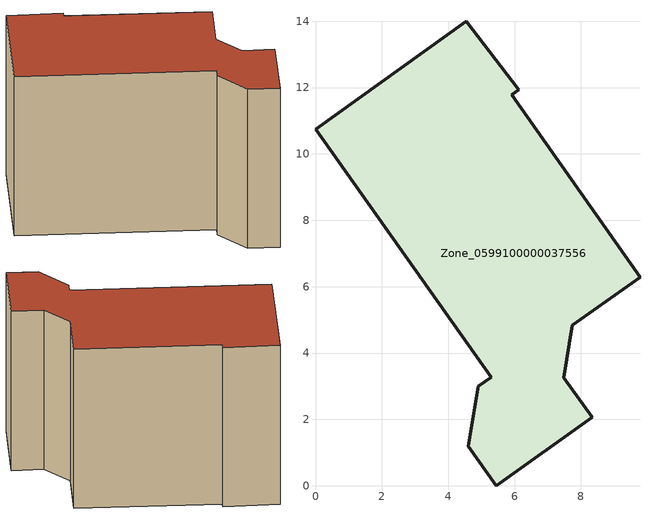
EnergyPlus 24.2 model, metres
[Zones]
Zone_0599100000037556
 floor ground (C_G): 5.91,11.78 9.78,6.29 7.74,4.84 7.48,3.26 8.34,2.07 5.45,0 4.6,1.19 4.91,3 5.3,3.27 0,10.74 4.55,14 6.13,11.94 z0
 wall outside (C_F): 5.3,3.27 4.91,3 4.6,1.19 5.45,0 8.34,2.07 7.48,3.26 7.74,4.84 9.78,6.29 5.91,11.78 6.13,11.94 4.55,14 0,10.74 5.3,3.27 z0:8.24
 roof outside (C_R): 6.13,11.94 4.55,14 0,10.74 5.3,3.27 4.91,3 4.6,1.19 5.45,0 8.34,2.07 7.48,3.26 7.74,4.84 9.78,6.29 5.91,11.78 z8.24
[BUILDING]
Pand.0599100000037556: North Axis=0; Terrain=City; Loads Convergence Tolerance Value=0.04; Temperature Convergence Tolerance Value=0.4; Solar Distribution=FullExterior; Maximum Number of Warmup Days=25; Minimum Number of Warmup Days=1
[Site:Location]
Rotterdam.The.Hague.AP_ZH_NLD Design_Conditions: Latitude=51.96; Longitude=4.45; Time Zone=1; Elevation=-4.5
[SITE:GROUNDTEMPERATURE:BUILDINGSURFACE]
18, 18, 18, 18, 18, 18, 18, 18, 18, 18, 18, 18
[MATERIAL] Thermal Absorptance=0.9; Solar Absorptance=0.7; Visible Absorptance=0.7
Name | Roughness | Thickness | Conductivity | Density | Specific Heat
G.TI.1975-1991 | MediumSmooth | 0.15 | 0.288461 | 540 | 1210
F.TI.1975-1991 | Rough | 0.3 | 0.230769 | 1920 | 840
R.TI.1975-1991 | MediumRough | 0.2 | 0.153846 | 1500 | 1000
[CONSTRUCTION]
C_G: G.TI.1975-1991
C_F: F.TI.1975-1991
C_R: R.TI.1975-1991
[ZONE]
Zone_0599100000037556: Type=1; Multiplier=1; Ceiling Height=Autocalculate; Volume=Autocalculate; Floor Area=autocalculate; Part of Total Floor Area=Yes
[ZONEINFILTRATION:DESIGNFLOWRATE]
Infil_Zone_0599100000037556: Zone or ZoneList or Space or SpaceList=Zone_0599100000037556; Schedule=AlwaysOn; Design Flow Rate Calculation Method=Flow/Area; Flow Rate per Floor Area=0.003; Constant Term Coefficient=1; Temperature Term Coefficient=0; Velocity Term Coefficient=0; Velocity Squared Term Coefficient=0
[HVACTEMPLATE:ZONE:IDEALLOADSAIRSYSTEM]
Zone_0599100000037556: Maximum Heating Supply Air Temperature=50; Minimum Cooling Supply Air Temperature=13; Maximum Heating Supply Air Humidity Ratio=0.0156; Minimum Cooling Supply Air Humidity Ratio=0.0077; Heating Limit=NoLimit; Cooling Limit=NoLimit; Dehumidification Control Type=ConstantSensibleHeatRatio; Cooling Sensible Heat Ratio=0.7; Dehumidification Setpoint=60; Humidification Control Type=None; Humidification Setpoint=30; Outdoor Air Method=None; Outdoor Air Flow Rate per Person=0.00944; Outdoor Air Flow Rate per Zone Floor Area=0; Outdoor Air Flow Rate per Zone=0; Demand Controlled Ventilation Type=None; Outdoor Air Economizer Type=NoEconomizer; Heat Recovery Type=None; Sensible Heat Recovery Effectiveness=0.7; Latent Heat Recovery Effectiveness=0.65
[ZONECONTROL:THERMOSTAT]
ThermostatControl_Zone_0599100000037556: Zone or ZoneList=Zone_0599100000037556; Control Type Schedule=DualSetpointControlType; Control 1=Thermostat_Zone_0599100000037556; Temperature Difference Between Cutout And Setpoint=0
[THERMOSTATSETPOINT:DUALSETPOINT]
Thermostat_Zone_0599100000037556: Heating Setpoint Temperature Schedule=HeatingSetpoint_Zone_0599100000037556; Cooling Setpoint Temperature Schedule=CoolingSetpoint_Zone_0599100000037556
[SCHEDULE:COMPACT]
HeatingSetpoint_Zone_0599100000037556: Through: 12/31, For: AllDays, Until: 24:00, 21
CoolingSetpoint_Zone_0599100000037556: Through: 12/31, For: AllDays, Until: 24:00, 24
DualSetpointControlType: Through: 12/31, For: AllDays, Until: 24:00, 4
AlwaysOn: Through: 12/31, For: AllDays, Until: 24:00, 1
